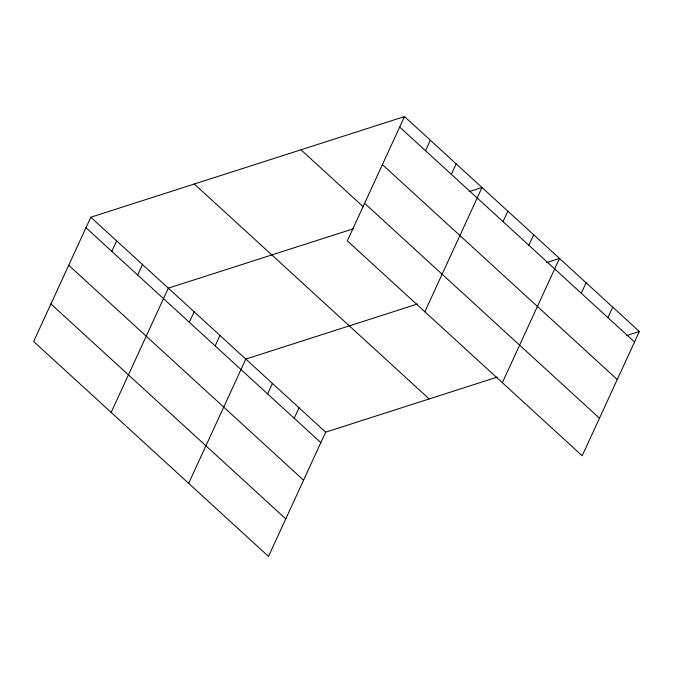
<?xml version="1.0" encoding="UTF-8"?>
<svg xmlns="http://www.w3.org/2000/svg" width="673" height="673" viewBox="0 0 673 673"><rect width="100%" height="100%" fill="white"/><g stroke="black" fill="none" stroke-linecap="round" stroke-linejoin="round"><path stroke-width="1.01" d="M404.498 116.58L347.344 240.841L582.195 455.772L639.35 331.503L404.498 116.58L90.805 217.228L33.65 341.497L268.502 556.42L325.656 432.159L497.313 377.082M111.819 251.349L116.639 240.875M137.654 274.988L142.474 264.514M111.154 412.423L168.309 288.153L353.796 228.643M189.323 322.274L194.144 311.801M215.15 345.914L219.97 335.44M188.65 483.349L245.805 359.079L417.47 304.003M267.602 393.915L272.422 383.442M294.219 418.278L299.039 407.796M425.513 150.702L430.333 140.22M451.347 174.341L456.168 163.867M424.848 311.767L482.003 187.506L469.064 191.654M503.017 221.627L507.837 211.145M528.852 245.266L533.664 234.793M502.344 382.693L559.499 258.432L546.56 262.579M581.295 293.268L586.116 282.786M607.912 317.622L612.733 307.149M626.412 335.659L639.35 331.503M399.678 127.054L634.53 341.985M382.407 164.607L617.259 379.53M364.615 203.296L599.466 418.219M300.982 149.793L363.285 206.813M194.32 184.015L429.172 398.938M90.805 217.228L325.656 432.159M85.984 227.71L320.836 442.632M68.713 265.255L303.565 480.185M50.921 303.944L285.773 518.875"/></g></svg>
